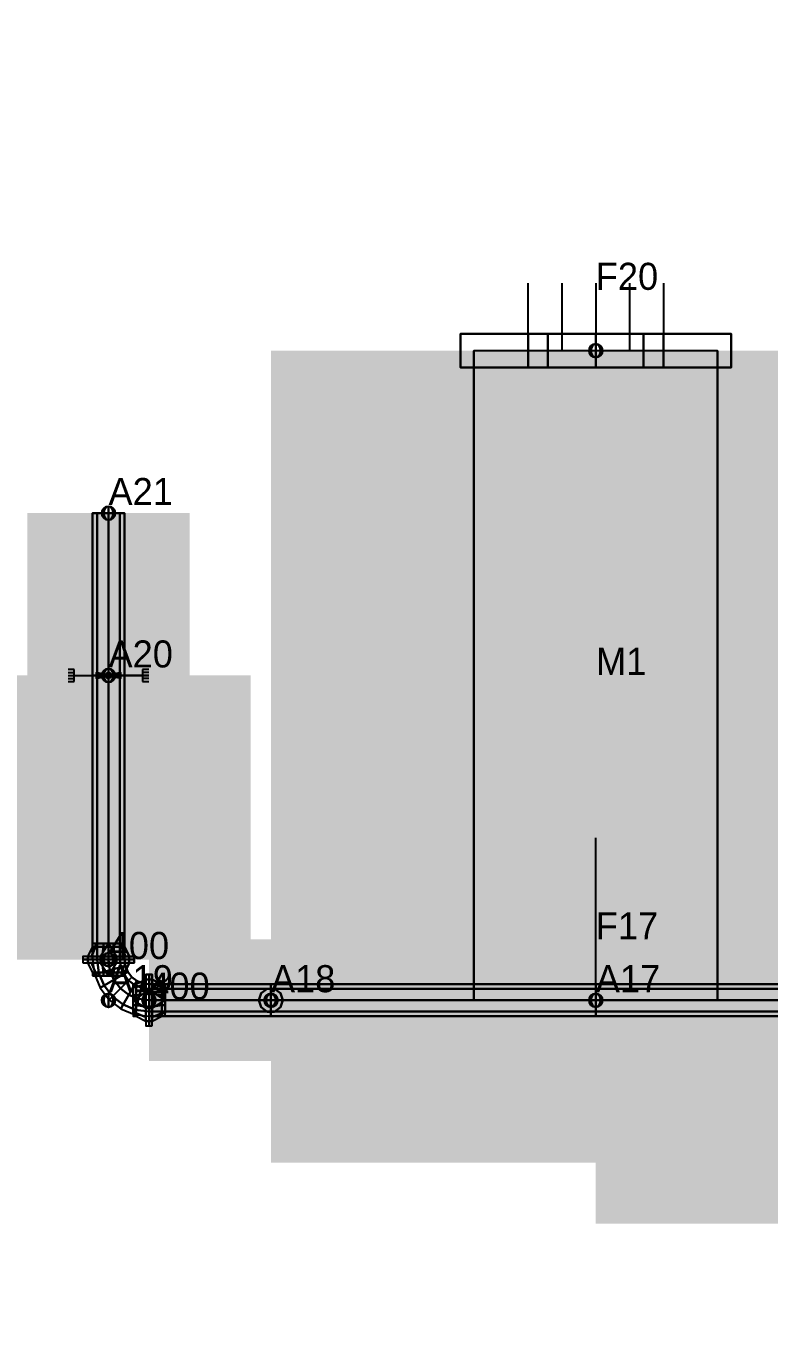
# Model space of a CAD drawing. Extents: x -1614 to 297846, y -601 to 211160.
# Drawn here: x 455 to 1849, y 7620 to 10058 of the extents above; entities that cross this region are included whole.
import ezdxf

# ---------------------------------------------------------------- set-up
doc = ezdxf.new("R2010")
doc.units = 0
doc.layers.get('0').update_dxf_attribs({"linetype": 'CONTINUOUS'})
for name, color, linetype in [('3D-MODEL', 1, 'CONTINUOUS'), ('ANCHOR', 12, 'CONTINUOUS'), ('BEND', 5, 'CONTINUOUS'), ('FLANGE', 11, 'CONTINUOUS'), ('FLATT', 11, 'CONTINUOUS'), ('FRAME', 1, 'CONTINUOUS'), ('FRMATT', 1, 'CONTINUOUS'), ('POINT', 5, 'CONTINUOUS'), ('PTATT', 7, 'CONTINUOUS'), ('RUN', 5, 'CONTINUOUS'), ('SUPPORT', 1, 'CONTINUOUS')]:
    doc.layers.add(name, color=color, linetype=linetype)

# ---------------------------------------------------------------- blocks, each defined once
blk = doc.blocks.new('RUN')
at = {"const_width": 1}
blk.add_lwpolyline([(0, 0), (1, 0)], dxfattribs=at)
at = {"flags": 9}
for tag, p in [('SCH', (0.349303, 0.165755)), ('MAT', (0.349303, 0.182422)), ('NOM', (0.349303, 0.149088))]:
    blk.add_attdef(tag, p, '', height=0.01, dxfattribs=at)
blk = doc.blocks.new('3DRUN')
at = {"color": 0, "linetype": 'CONTINUOUS'}
for points in [[(1, 0.353553, -0.353553), (1, 0.5), (0, 0.5), (0, 0.353553, -0.353553)], [(1, 0.5), (1, 0.353553, 0.353553), (0, 0.353553, 0.353553), (0, 0.5)], [(1, 0, -0.5), (1, 0.353553, -0.353553), (0, 0.353553, -0.353553), (0, 0, -0.5)], [(1, 0.353553, 0.353553), (1, 0, 0.5), (0, 0, 0.5), (0, 0.353553, 0.353553)], [(1, -0.353553, -0.353553), (1, 0, -0.5), (0, 0, -0.5), (0, -0.353553, -0.353553)], [(1, 0, 0.5), (1, -0.353553, 0.353553), (0, -0.353553, 0.353553), (0, 0, 0.5)], [(1, -0.353553, 0.353553), (1, -0.5), (0, -0.5), (0, -0.353553, 0.353553)], [(1, -0.5), (1, -0.353553, -0.353553), (0, -0.353553, -0.353553), (0, -0.5)]]:
    blk.add_3dface(points, dxfattribs=at)
blk = doc.blocks.new('POINT')
at = {"color": 0, "linetype": 'BYBLOCK'}
blk.add_circle((0, 0), 0.5, dxfattribs=at)
at = {"color": 0, "linetype": 'BYBLOCK', "extrusion": (1e-16, 0, -1)}
blk.add_circle((0, 0), 0.5, dxfattribs=at)
at = {"color": 0, "linetype": 'BYBLOCK', "extrusion": (0.707107, 0, 0.707107)}
blk.add_circle((0, 0), 0.5, dxfattribs=at)
at = {"color": 0, "linetype": 'BYBLOCK', "extrusion": (0.707107, 0, -0.707107)}
blk.add_circle((0, 0), 0.5, dxfattribs=at)
at = {"color": 0, "linetype": 'BYBLOCK', "extrusion": (-0.707107, 0, -0.707107)}
blk.add_circle((0, 0), 0.5, dxfattribs=at)
at = {"color": 0, "linetype": 'BYBLOCK', "extrusion": (-0.707107, 0, 0.707107)}
blk.add_circle((0, 0), 0.5, dxfattribs=at)
at = {"color": 0, "linetype": 'BYBLOCK', "extrusion": (1, 0, 1e-16)}
blk.add_circle((0, 0), 0.5, dxfattribs=at)
at = {"color": 0, "linetype": 'BYBLOCK', "extrusion": (-1, 0, -2e-16)}
blk.add_circle((0, 0), 0.5, dxfattribs=at)
blk = doc.blocks.new('3DTIE')
blk.add_line((0, 0), (1, 0))
blk = doc.blocks.new('TIE')
blk.add_line((0, 0), (1, 0))
at = {"flags": 9}
for tag, p in [('TYP', (0.511214, 0.211594)), ('SID', (0.511214, 0.228261)), ('GFO', (0.511214, 0.178261)), ('GBK', (0.511214, 0.161594)), ('RAT', (0.511214, 0.194928)), ('FCF', (0.511214, 0.144928))]:
    blk.add_attdef(tag, p, '', height=0.01, dxfattribs=at)
blk = doc.blocks.new('3DDAMPER')
for p, q in [((-0.15, 0.85), (-0.15, 1)), ((-0.075, 1), (-0.075, 0.85)), ((0, 1), (0, 0.85)), ((0.075, 1), (0.075, 0.85)), ((0.15, 1), (0.15, 0.85)), ((0.15, 0.85), (-0.15, 0.85)), ((0, 0.7), (0, 0.85)), ((0, 0), (0, 0.25))]:
    blk.add_line(p, q)
for points in [[(-0.120847, 0.7, 0.0878), (-0.149375, 0.7), (-0.149375, 0.4), (-0.120847, 0.4, 0.0878)], [(-0.149375, 0.7), (-0.120847, 0.7, -0.0878), (-0.120847, 0.4, -0.0878), (-0.149375, 0.4)], [(-0.120847, 0.7, -0.0878), (-0.046159, 0.7, -0.142064), (-0.046159, 0.4, -0.142064), (-0.120847, 0.4, -0.0878)], [(-0.046159, 0.7, 0.142064), (-0.120847, 0.7, 0.0878), (-0.120847, 0.4, 0.0878), (-0.046159, 0.4, 0.142064)], [(-0.046159, 0.7, -0.142064), (0.046159, 0.7, -0.142064), (0.046159, 0.4, -0.142064), (-0.046159, 0.4, -0.142064)], [(0.046159, 0.7, 0.142064), (-0.046159, 0.7, 0.142064), (-0.046159, 0.4, 0.142064), (0.046159, 0.4, 0.142064)], [(0.046159, 0.7, -0.142064), (0.120847, 0.7, -0.0878), (0.120847, 0.4, -0.0878), (0.046159, 0.4, -0.142064)], [(0.120847, 0.7, 0.0878), (0.046159, 0.7, 0.142064), (0.046159, 0.4, 0.142064), (0.120847, 0.4, 0.0878)], [(0.149375, 0.7), (0.120847, 0.7, 0.0878), (0.120847, 0.4, 0.0878), (0.149375, 0.4)], [(0.120847, 0.7, -0.0878), (0.149375, 0.7), (0.149375, 0.4), (0.120847, 0.4, -0.0878)], [(-0.060676, 0.25, 0.044084), (-0.075, 0.25), (-0.075, 0.4), (-0.060676, 0.4, 0.044084)], [(-0.075, 0.25), (-0.060676, 0.25, -0.044084), (-0.060676, 0.4, -0.044084), (-0.075, 0.4)], [(-0.060676, 0.25, -0.044084), (-0.023176, 0.25, -0.071329), (-0.023176, 0.4, -0.071329), (-0.060676, 0.4, -0.044084)], [(-0.023176, 0.25, 0.071329), (-0.060676, 0.25, 0.044084), (-0.060676, 0.4, 0.044084), (-0.023176, 0.4, 0.071329)], [(-0.023176, 0.25, -0.071329), (0.023176, 0.25, -0.071329), (0.023176, 0.4, -0.071329), (-0.023176, 0.4, -0.071329)], [(0.023176, 0.25, 0.071329), (-0.023176, 0.25, 0.071329), (-0.023176, 0.4, 0.071329), (0.023176, 0.4, 0.071329)], [(0.023176, 0.25, -0.071329), (0.060676, 0.25, -0.044084), (0.060676, 0.4, -0.044084), (0.023176, 0.4, -0.071329)], [(0.060676, 0.25, 0.044084), (0.023176, 0.25, 0.071329), (0.023176, 0.4, 0.071329), (0.060676, 0.4, 0.044084)], [(0.075, 0.25), (0.060676, 0.25, 0.044084), (0.060676, 0.4, 0.044084), (0.075, 0.4)], [(0.060676, 0.25, -0.044084), (0.075, 0.25), (0.075, 0.4), (0.060676, 0.4, -0.044084)]]:
    blk.add_3dface(points)
blk = doc.blocks.new('DAMPER')
for p, q in [((-0.15, 0.85), (-0.15, 1)), ((-0.075, 1), (-0.075, 0.85)), ((0, 1), (0, 0.85)), ((0.075, 1), (0.075, 0.85)), ((0.15, 1), (0.15, 0.85)), ((0.15, 0.85), (-0.15, 0.85)), ((0, 0.7), (0, 0.85)), ((-0.15, 0.7), (-0.15, 0.15)), ((0.15, 0.7), (-0.15, 0.7)), ((0.15, 0.15), (0.15, 0.7)), ((-0.15, 0.4), (0, 0.4)), ((0, 0.4), (0.15, 0.4)), ((0, 0), (0, 0.4))]:
    blk.add_line(p, q)
at = {"flags": 9}
for tag, p in [('TYP', (-0.00014, 1.084783)), ('SID', (-0.00014, 1.101449)), ('STF', (-0.00014, 1.068116)), ('DIR', (-0.00014, 1.051449))]:
    blk.add_attdef(tag, p, '', height=0.01, dxfattribs=at)
blk = doc.blocks.new('FLANGE')
for p, q in [((0.4, -0.5), (0.4, 0.5)), ((0.6, 0.5), (0.6, -0.5)), ((0, 0), (0.4, 0.25)), ((0, 0), (0.4, -0.25)), ((0.4, 0), (0.6, 0)), ((0.6, 0.25), (1, 0)), ((1, 0), (0.6, -0.25))]:
    blk.add_line(p, q)
at = {"flags": 9}
for tag, p in [('WGT', (0.493086, 0.536473)), ('RAT', (0.493086, 0.55314))]:
    blk.add_attdef(tag, p, '', height=0.01, dxfattribs=at)
blk = doc.blocks.new('3DFLNG2')
at = {"linetype": 'CONTINUOUS'}
mesh = blk.add_polymesh((2, 10), dxfattribs=dict(at, n_close=True))
for k, corner in enumerate([(0, 0.5), (0, 0.404508, 0.293893), (0, 0.154508, 0.475528), (0, -0.154508, 0.475528), (0, -0.404508, 0.293893), (0, -0.5), (0, -0.404508, -0.293893), (0, -0.154508, -0.475528), (0, 0.154508, -0.475528), (0, 0.404508, -0.293893), (0.1, 0.5), (0.1, 0.404508, 0.293893), (0.1, 0.154508, 0.475528), (0.1, -0.154508, 0.475528), (0.1, -0.404508, 0.293893), (0.1, -0.5), (0.1, -0.404508, -0.293893), (0.1, -0.154508, -0.475528), (0.1, 0.154508, -0.475528), (0.1, 0.404508, -0.293893)]):
    mesh.set_mesh_vertex(divmod(k, 10), corner)
mesh = blk.add_polymesh((2, 10), dxfattribs=dict(at, n_close=True))
for k, corner in enumerate([(0.1, 0.5), (0.1, 0.404508, 0.293893), (0.1, 0.154508, 0.475528), (0.1, -0.154508, 0.475528), (0.1, -0.404508, 0.293893), (0.1, -0.5), (0.1, -0.404508, -0.293893), (0.1, -0.154508, -0.475528), (0.1, 0.154508, -0.475528), (0.1, 0.404508, -0.293893), (0.4, 0.65), (0.4, 0.525861, 0.38206), (0.4, 0.200861, 0.618187), (0.4, -0.200861, 0.618187), (0.4, -0.525861, 0.38206), (0.4, -0.65), (0.4, -0.525861, -0.38206), (0.4, -0.200861, -0.618187), (0.4, 0.200861, -0.618187), (0.4, 0.525861, -0.38206)]):
    mesh.set_mesh_vertex(divmod(k, 10), corner)
mesh = blk.add_polymesh((2, 10), dxfattribs=dict(at, n_close=True))
for k, corner in enumerate([(0.4, 0.8), (0.4, 0.647214, 0.470228), (0.4, 0.247214, 0.760845), (0.4, -0.247214, 0.760845), (0.4, -0.647214, 0.470228), (0.4, -0.8), (0.4, -0.647214, -0.470228), (0.4, -0.247214, -0.760845), (0.4, 0.247214, -0.760845), (0.4, 0.647214, -0.470228), (0.5, 0.8), (0.5, 0.647214, 0.470228), (0.5, 0.247214, 0.760845), (0.5, -0.247214, 0.760845), (0.5, -0.647214, 0.470228), (0.5, -0.8), (0.5, -0.647214, -0.470228), (0.5, -0.247214, -0.760845), (0.5, 0.247214, -0.760845), (0.5, 0.647214, -0.470228)]):
    mesh.set_mesh_vertex(divmod(k, 10), corner)
mesh = blk.add_polymesh((2, 10), dxfattribs=dict(at, n_close=True))
for k, corner in enumerate([(0.5, 0.8), (0.5, 0.647214, 0.470228), (0.5, 0.247214, 0.760845), (0.5, -0.247214, 0.760845), (0.5, -0.647214, 0.470228), (0.5, -0.8), (0.5, -0.647214, -0.470228), (0.5, -0.247214, -0.760845), (0.5, 0.247214, -0.760845), (0.5, 0.647214, -0.470228), (0.6, 0.8), (0.6, 0.647214, 0.470228), (0.6, 0.247214, 0.760845), (0.6, -0.247214, 0.760845), (0.6, -0.647214, 0.470228), (0.6, -0.8), (0.6, -0.647214, -0.470228), (0.6, -0.247214, -0.760845), (0.6, 0.247214, -0.760845), (0.6, 0.647214, -0.470228)]):
    mesh.set_mesh_vertex(divmod(k, 10), corner)
mesh = blk.add_polymesh((2, 10), dxfattribs=dict(at, n_close=True))
for k, corner in enumerate([(0.6, 0.65), (0.6, 0.525861, 0.38206), (0.6, 0.200861, 0.618187), (0.6, -0.200861, 0.618187), (0.6, -0.525861, 0.38206), (0.6, -0.65), (0.6, -0.525861, -0.38206), (0.6, -0.200861, -0.618187), (0.6, 0.200861, -0.618187), (0.6, 0.525861, -0.38206), (0.9, 0.5), (0.9, 0.404508, 0.293893), (0.9, 0.154508, 0.475528), (0.9, -0.154508, 0.475528), (0.9, -0.404508, 0.293893), (0.9, -0.5), (0.9, -0.404508, -0.293893), (0.9, -0.154508, -0.475528), (0.9, 0.154508, -0.475528), (0.9, 0.404508, -0.293893)]):
    mesh.set_mesh_vertex(divmod(k, 10), corner)
mesh = blk.add_polymesh((2, 10), dxfattribs=dict(at, n_close=True))
for k, corner in enumerate([(0.9, 0.5), (0.9, 0.404508, 0.293893), (0.9, 0.154508, 0.475528), (0.9, -0.154508, 0.475528), (0.9, -0.404508, 0.293893), (0.9, -0.5), (0.9, -0.404508, -0.293893), (0.9, -0.154508, -0.475528), (0.9, 0.154508, -0.475528), (0.9, 0.404508, -0.293893), (1, 0.5), (1, 0.404508, 0.293893), (1, 0.154508, 0.475528), (1, -0.154508, 0.475528), (1, -0.404508, 0.293893), (1, -0.5), (1, -0.404508, -0.293893), (1, -0.154508, -0.475528), (1, 0.154508, -0.475528), (1, 0.404508, -0.293893)]):
    mesh.set_mesh_vertex(divmod(k, 10), corner)
blk = doc.blocks.new('BEND')
at = {"color": 0, "linetype": 'BYBLOCK', "extrusion": (1e-16, 0, -1)}
blk.add_circle((0, 0), 0.5, dxfattribs=at)
at = {"color": 0, "linetype": 'BYBLOCK'}
blk.add_circle((0, 0), 0.5, dxfattribs=at)
at = {"color": 0, "linetype": 'BYBLOCK', "extrusion": (-0.707107, 0, 0.707107)}
blk.add_circle((0, 0), 0.5, dxfattribs=at)
at = {"color": 0, "linetype": 'BYBLOCK', "extrusion": (-0.707107, 0, -0.707107)}
blk.add_circle((0, 0), 0.5, dxfattribs=at)
at = {"color": 0, "linetype": 'BYBLOCK', "extrusion": (0.707107, 0, -0.707107)}
blk.add_circle((0, 0), 0.5, dxfattribs=at)
at = {"color": 0, "linetype": 'BYBLOCK', "extrusion": (0.707107, 0, 0.707107)}
blk.add_circle((0, 0), 0.5, dxfattribs=at)
at = {"color": 0, "linetype": 'BYBLOCK', "extrusion": (-1, 0, -2e-16)}
blk.add_circle((0, 0), 0.5, dxfattribs=at)
at = {"color": 0, "linetype": 'BYBLOCK', "extrusion": (1, 0, 1e-16)}
blk.add_circle((0, 0), 0.5, dxfattribs=at)
at = {"flags": 9}
for tag, p in [('SCH', (0.013631, 0.044686)), ('MAT', (0.013631, 0.028019)), ('NOM', (0.013631, 0.011353)), ('RAD', (0.013631, -0.005314))]:
    blk.add_attdef(tag, p, '', height=0.01, dxfattribs=at)
blk = doc.blocks.new('3DGUIDE')
at = {"extrusion": (-1, 0, 0)}
for p, q in [((0, 0.5, 0.075), (0, 0.425, 0.075)), ((0, 0.5, 0.0375), (0, 0.425, 0.0375)), ((0, 0.5), (0, 0.425)), ((0, 0.5, -0.0375), (0, 0.425, -0.0375)), ((0, 0.425, -0.075), (0, 0.5, -0.075)), ((0, 0.5), (0, 0.15)), ((0, 0.425, 0.075), (0, 0.425, -0.075)), ((0, -0.5), (0, -0.15)), ((0, -0.425, -0.075), (0, -0.425, 0.075)), ((0, -0.5, -0.075), (0, -0.425, -0.075)), ((0, -0.5, -0.0375), (0, -0.425, -0.0375)), ((0, -0.5), (0, -0.425)), ((0, -0.5, 0.0375), (0, -0.425, 0.0375)), ((0, -0.425, 0.075), (0, -0.5, 0.075))]:
    blk.add_line(p, q, dxfattribs=at)
at = {"extrusion": (0, -1, 0)}
for p, q in [((0.075, 0, 0.425), (-0.075, 0, 0.425)), ((-0.075, 0, 0.425), (-0.075, 0, 0.5)), ((-0.075, 0, -0.425), (0.075, 0, -0.425)), ((-0.075, 0, -0.5), (-0.075, 0, -0.425)), ((-0.0375, 0, 0.5), (-0.0375, 0, 0.425)), ((-0.0375, 0, -0.5), (-0.0375, 0, -0.425)), ((0, 0, 0.5), (0, 0, 0.425)), ((0, 0, -0.5), (0, 0, -0.425)), ((0, 0, 0.5), (0, 0, 0.15)), ((0, 0, -0.15), (0, 0, -0.5)), ((0.0375, 0, 0.5), (0.0375, 0, 0.425)), ((0.0375, 0, -0.5), (0.0375, 0, -0.425)), ((0.075, 0, 0.5), (0.075, 0, 0.425)), ((0.075, 0, -0.425), (0.075, 0, -0.5))]:
    blk.add_line(p, q, dxfattribs=at)
for centre, radius in [((-0.000052, 0.000039), 0.000011), ((0.000047, -0.000037), 0.000008)]:
    blk.add_circle(centre, radius, dxfattribs=at)
mesh = blk.add_polymesh((2, 10), dxfattribs=dict(n_close=True))
for k, corner in enumerate([(-0.000041, 0, 0.000039), (-0.000043, 0, 0.000045), (-0.000048, 0, 0.000049), (-0.000055, 0, 0.000049), (-0.00006, 0, 0.000045), (-0.000063, 0, 0.000039), (-0.00006, 0, 0.000033), (-0.000055, 0, 0.000029), (-0.000048, 0, 0.000029), (-0.000043, 0, 0.000033), (0.03737, 0.15), (0.030233, 0.15, 0.021966), (0.011548, 0.15, 0.035541), (-0.011548, 0.15, 0.035541), (-0.030233, 0.15, 0.021966), (-0.03737, 0.15), (-0.030233, 0.15, -0.021966), (-0.011548, 0.15, -0.035541), (0.011548, 0.15, -0.035541), (0.030233, 0.15, -0.021966)]):
    mesh.set_mesh_vertex(divmod(k, 10), corner)
mesh = blk.add_polymesh((2, 10), dxfattribs=dict(n_close=True))
for k, corner in enumerate([(0.000055, 0, -0.000037), (0.000054, 0, -0.000032), (0.00005, 0, -0.000029), (0.000045, 0, -0.000029), (0.000041, 0, -0.000032), (0.000039, 0, -0.000037), (0.000041, 0, -0.000042), (0.000045, 0, -0.000045), (0.00005, 0, -0.000045), (0.000054, 0, -0.000042), (0.03737, -0.15), (0.030233, -0.15, 0.021966), (0.011548, -0.15, 0.035541), (-0.011548, -0.15, 0.035541), (-0.030233, -0.15, 0.021966), (-0.03737, -0.15), (-0.030233, -0.15, -0.021966), (-0.011548, -0.15, -0.035541), (0.011548, -0.15, -0.035541), (0.030233, -0.15, -0.021966)]):
    mesh.set_mesh_vertex(divmod(k, 10), corner)
mesh = blk.add_polymesh((2, 10), dxfattribs=dict(n_close=True))
for k, corner in enumerate([(0.000158, 0.000111), (0.00015, 0.000135), (0.00013, 0.000149), (0.000106, 0.000149), (0.000086, 0.000135), (0.000078, 0.000111), (0.000086, 0.000088), (0.000106, 0.000073), (0.00013, 0.000073), (0.00015, 0.000088), (0.036499, 0, 0.15), (0.029528, 0.021453, 0.15), (0.011279, 0.034712, 0.15), (-0.011279, 0.034712, 0.15), (-0.029528, 0.021453, 0.15), (-0.036499, 0, 0.15), (-0.029528, -0.021453, 0.15), (-0.011279, -0.034712, 0.15), (0.011279, -0.034712, 0.15), (0.029528, -0.021453, 0.15)]):
    mesh.set_mesh_vertex(divmod(k, 10), corner)
mesh = blk.add_polymesh((2, 10), dxfattribs=dict(n_close=True))
for k, corner in enumerate([(-0.000024, -0.000057), (-0.00003, -0.00004), (-0.000045, -0.000029), (-0.000063, -0.000029), (-0.000078, -0.00004), (-0.000084, -0.000057), (-0.000078, -0.000075), (-0.000063, -0.000086), (-0.000045, -0.000086), (-0.00003, -0.000075), (0.036499, 0, -0.15), (0.029528, 0.021453, -0.15), (0.011279, 0.034712, -0.15), (-0.011279, 0.034712, -0.15), (-0.029528, 0.021453, -0.15), (-0.036499, 0, -0.15), (-0.029528, -0.021453, -0.15), (-0.011279, -0.034712, -0.15), (0.011279, -0.034712, -0.15), (0.029528, -0.021453, -0.15)]):
    mesh.set_mesh_vertex(divmod(k, 10), corner)
blk = doc.blocks.new('GUIDE')
at = {"extrusion": (-1, 0, 0)}
for p, q in [((0, 0.5, 0.075), (0, 0.425, 0.075)), ((0, 0.5, 0.0375), (0, 0.425, 0.0375)), ((0, 0.5), (0, 0.425)), ((0, 0.5, -0.0375), (0, 0.425, -0.0375)), ((0, 0.425, -0.075), (0, 0.5, -0.075)), ((0, 0.425, 0.075), (0, 0.425, -0.075)), ((0, -0.425, -0.075), (0, -0.425, 0.075)), ((0, -0.5, -0.075), (0, -0.425, -0.075)), ((0, -0.5, -0.0375), (0, -0.425, -0.0375)), ((0, -0.5), (0, -0.425)), ((0, -0.5, 0.0375), (0, -0.425, 0.0375)), ((0, -0.425, 0.075), (0, -0.5, 0.075))]:
    blk.add_line(p, q, dxfattribs=at)
at = {"extrusion": (0, -1, 0)}
for p, q in [((0.075, 0, 0.425), (-0.075, 0, 0.425)), ((-0.075, 0, 0.425), (-0.075, 0, 0.5)), ((-0.075, 0, -0.425), (0.075, 0, -0.425)), ((-0.075, 0, -0.5), (-0.075, 0, -0.425)), ((-0.0375, 0, 0.5), (-0.0375, 0, 0.425)), ((-0.0375, 0, -0.5), (-0.0375, 0, -0.425)), ((0, 0, 0.5), (0, 0, 0.425)), ((0, 0, -0.5), (0, 0, -0.425)), ((0.0375, 0, 0.5), (0.0375, 0, 0.425)), ((0.0375, 0, -0.5), (0.0375, 0, -0.425)), ((0.075, 0, 0.5), (0.075, 0, 0.425)), ((0.075, 0, -0.425), (0.075, 0, -0.5))]:
    blk.add_line(p, q, dxfattribs=at)
at = {"extrusion": (-1, 0, 0)}
for points in [[(-0.5, 0), (-0.15, 0), (-0.15, -0.0375), (0, 0), (-0.15, 0.0375), (-0.15, 0)], [(0.5, 0), (0.15, 0), (0.15, 0.0375), (0, 0), (0.15, -0.0375), (0.15, 0)]]:
    blk.add_lwpolyline(points, dxfattribs=at)
at = {"extrusion": (0, -1, 0)}
for points in [[(0, 0.5), (0, 0.15), (-0.0375, 0.15), (0, 0), (0.0375, 0.15), (0, 0.15)], [(0, -0.5), (0, -0.15), (0.0375, -0.15), (0, 0), (-0.0375, -0.15), (0, -0.15)]]:
    blk.add_lwpolyline(points, dxfattribs=at)
at = {"flags": 9}
for tag, p in [('TYP', (0.002347, -0.579469)), ('SID', (0.002347, -0.562802)), ('GUP', (0.002347, -0.596135)), ('GDN', (0.002347, -0.612802)), ('GLF', (0.002347, -0.629469)), ('GRI', (0.002347, -0.646135)), ('STF', (0.002347, -0.662802)), ('FCF', (0.002347, -0.679469))]:
    blk.add_attdef(tag, p, '', height=0.01, dxfattribs=at)
blk = doc.blocks.new('FRAME')
at = {"const_width": 1}
blk.add_lwpolyline([(0, 0), (1, 0)], dxfattribs=at)
at = {"flags": 9}
for tag, p in [('XID', (0.5, 1)), ('MAT', (0.5, 0.983333))]:
    blk.add_attdef(tag, p, '', height=0.01, dxfattribs=at)
blk = doc.blocks.new('3DANCHOR')
at = {"extrusion": (-1, 0, 0)}
for p, q in [((-0.125, 1, -1), (-0.125, 1, 1)), ((-0.125, -1, -1), (-0.125, 1, -1)), ((-0.125, 1, 1), (-0.125, -1, 1)), ((0.125, 1, -1), (0.125, 1, 1)), ((0.125, -1, -1), (0.125, 1, -1)), ((0.125, 1, 1), (0.125, -1, 1)), ((-0.125, -1, 1), (-0.125, -1, -1)), ((0.125, -1, 1), (0.125, -1, -1))]:
    blk.add_line(p, q, dxfattribs=at)
for points in [[(-0.125, 1), (-0.125, 1, -1), (0.125, 1, -1), (0.125, 1)], [(-0.125, 1, -1), (-0.125, 0, -1), (0.125, 0, -1), (0.125, 1, -1)], [(-0.125, 0, 1), (-0.125, 1, 1), (0.125, 1, 1), (0.125, 0, 1)], [(-0.125, 1, 1), (-0.125, 1), (0.125, 1), (0.125, 1, 1)], [(-0.125, 0.353553, 0.353553), (-0.125, 0.5), (0.125, 0.5), (0.125, 0.353553, 0.353553)], [(-0.125, 0.5), (-0.125, 0.353553, -0.353553), (0.125, 0.353553, -0.353553), (0.125, 0.5)], [(-0.125, 0.353553, -0.353553), (-0.125, 0, -0.5), (0.125, 0, -0.5), (0.125, 0.353553, -0.353553)], [(-0.125, 0, 0.5), (-0.125, 0.353553, 0.353553), (0.125, 0.353553, 0.353553), (0.125, 0, 0.5)], [(-0.125, 0, -0.5), (-0.125, -0.353553, -0.353553), (0.125, -0.353553, -0.353553), (0.125, 0, -0.5)], [(-0.125, 0, -1), (-0.125, -1, -1), (0.125, -1, -1), (0.125, 0, -1)], [(-0.125, -0.353553, 0.353553), (-0.125, 0, 0.5), (0.125, 0, 0.5), (0.125, -0.353553, 0.353553)], [(-0.125, -1, 1), (-0.125, 0, 1), (0.125, 0, 1), (0.125, -1, 1)], [(-0.125, -0.5), (-0.125, -0.353553, 0.353553), (0.125, -0.353553, 0.353553), (0.125, -0.5)], [(-0.125, -0.353553, -0.353553), (-0.125, -0.5), (0.125, -0.5), (0.125, -0.353553, -0.353553)], [(-0.125, -1, -1), (-0.125, -1), (0.125, -1), (0.125, -1, -1)], [(-0.125, -1), (-0.125, -1, 1), (0.125, -1, 1), (0.125, -1)]]:
    blk.add_3dface(points)
blk = doc.blocks.new('ANCHOR')
for p, q in [((-0.5, 0.5), (0, 0.5)), ((0, 0.5), (0, -0.5)), ((-0.5, 0.25), (0, 0.25)), ((-0.5, 0), (0, 0)), ((-0.5, -0.25), (0, -0.25)), ((0, -0.5), (-0.5, -0.5))]:
    blk.add_line(p, q)
at = {"flags": 9}
for tag, p in [('YST', (-0.466161, 0.78285)), ('XST', (-0.466161, 0.799517)), ('ZST', (-0.466161, 0.766184)), ('DX3', (-0.369477, 0.799517)), ('DY3', (-0.369477, 0.78285)), ('DZ3', (-0.369477, 0.766184)), ('YSR', (-0.466161, 0.73285)), ('XSR', (-0.466161, 0.749517)), ('ZSR', (-0.466161, 0.716184)), ('DX1', (-0.466161, 0.699517)), ('DY1', (-0.466161, 0.68285)), ('DZ1', (-0.466161, 0.666184)), ('RX3', (-0.369477, 0.749517)), ('RY3', (-0.369477, 0.73285)), ('RZ3', (-0.369477, 0.716184)), ('RX1', (-0.466161, 0.649517)), ('RY1', (-0.466161, 0.63285)), ('RZ1', (-0.466161, 0.616184)), ('DX2', (-0.466161, 0.599517)), ('DY2', (-0.466161, 0.58285)), ('DZ2', (-0.466161, 0.566184)), ('RX2', (-0.466161, 0.549517)), ('RY2', (-0.466161, 0.53285)), ('RZ2', (-0.466161, 0.516184))]:
    blk.add_attdef(tag, p, '', height=0.01, dxfattribs=at)

msp = doc.modelspace()

# ---------------------------------------------------------------- linework, layer by layer
at = {"layer": 'BEND', "const_width": 1}
msp.add_lwpolyline([(609.599975, 8305.799804, 0.414213), (685.799987, 8229.599609, 0.414213)], format="xyb", dxfattribs=at)

# ---------------------------------------------------------------- block references
at = {"layer": '3D-MODEL'}
for name, p, xscale, yscale, zscale, rotation in [('3DANCHOR', (1524, 9448.799804, 2133.599853), 254, 254, 254, 270), ('3DRUN', (609.599975, 8839.200195, 2438.399902), 304.799804, 60.325, 60.325, 90), ('3DRUN', (609.599975, 8305.799804, 2438.399902), 533.40039, 60.325, 60.325, 90), ('3DTIE', (1524, 8229.599609, 2438.399902), 304.799804, 304.800048, 304.800048, 90), ('3DFLNG2', (609.599975, 8275.637695, 2438.399902), 60.324218, 60.325, 60.325, 90), ('3DFLNG2', (715.962463, 8229.599609, 2438.399902), 60.324951, 60.325, 60.325, 180), ('3DRUN', (914.399963, 8229.599609, 2438.399902), 228.599975, 60.325, 60.325, 180), ('3DRUN', (1524, 8229.599609, 2438.399902), 609.600036, 60.325, 60.325, 180), ('3DRUN', (2362.199951, 8229.599609, 2438.399902), 838.199951, 60.325, 60.325, 180)]:
    msp.add_blockref(name, p, dxfattribs=dict(at, xscale=xscale, yscale=yscale, zscale=zscale, rotation=rotation))
at = {"layer": '3D-MODEL', "extrusion": (-1, 0, 0), "xscale": 150.8125, "yscale": 150.8125, "zscale": 150.8125}
msp.add_blockref('3DGUIDE', (-8839.200195, 2438.399902, -609.599975), dxfattribs=at)
at = {"layer": '3D-MODEL', "extrusion": (0, -1, 0), "xscale": 150.8125, "yscale": 150.8125, "zscale": 150.8125}
msp.add_blockref('3DDAMPER', (914.399963, 2438.399902, -8229.599609), dxfattribs=at)
at = {"layer": 'ANCHOR', "xscale": 254, "yscale": 254, "zscale": 254, "rotation": 270}
msp.add_blockref('ANCHOR', (1524, 9448.799804, 2133.599853), dxfattribs=at)
at = {"layer": 'FLANGE'}
for p, xscale, yscale, zscale, rotation in [((609.599975, 8275.637695, 2438.399902), 60.324218, 60.324218, 60.324218, 90), ((715.962463, 8229.599609, 2438.399902), 60.324951, 60.324951, 60.324951, 180)]:
    msp.add_blockref('FLANGE', p, dxfattribs=dict(at, xscale=xscale, yscale=yscale, zscale=zscale, rotation=rotation))
at = {"layer": 'FRAME', "xscale": 1219.200195, "rotation": 90}
msp.add_blockref('FRAME', (1524, 8229.599609, 2133.599853), dxfattribs=at)
at = {"layer": 'POINT', "xscale": 25.399999, "yscale": 25.399999, "zscale": 25.399999}
for name, p in [('POINT', (1524, 9448.799804, 2133.599853)), ('POINT', (609.599975, 9144, 2438.399902)), ('POINT', (609.599975, 8839.200195, 2438.399902)), ('POINT', (609.599975, 8305.799804, 2438.399902)), ('BEND', (609.599975, 8229.599609, 2438.399902)), ('POINT', (685.799987, 8229.599609, 2438.399902)), ('POINT', (914.399963, 8229.599609, 2438.399902)), ('POINT', (1524, 8229.599609, 2438.399902)), ('POINT', (1524, 8229.599609, 2133.599853))]:
    msp.add_blockref(name, p, dxfattribs=at)
at = {"layer": 'RUN'}
for p, xscale, rotation in [((609.599975, 8839.200195, 2438.399902), 304.799804, 90), ((609.599975, 8305.799804, 2438.399902), 533.40039, 90), ((2362.199951, 8229.599609, 2438.399902), 838.199951, 180), ((1524, 8229.599609, 2438.399902), 609.600036, 180), ((914.399963, 8229.599609, 2438.399902), 228.599975, 180)]:
    msp.add_blockref('RUN', p, dxfattribs=dict(at, xscale=xscale, rotation=rotation))
at = {"layer": 'SUPPORT', "extrusion": (-1, 0, 0), "xscale": 150.8125, "yscale": 150.8125, "zscale": 150.8125}
msp.add_blockref('GUIDE', (-8839.200195, 2438.399902, -609.599975), dxfattribs=at)
at = {"layer": 'SUPPORT', "xscale": 304.799804, "yscale": 304.800048, "zscale": 304.800048, "rotation": 90}
msp.add_blockref('TIE', (1524, 8229.599609, 2438.399902), dxfattribs=at)
at = {"layer": 'SUPPORT', "extrusion": (0, -1, 0), "xscale": 150.8125, "yscale": 150.8125, "zscale": 150.8125}
msp.add_blockref('DAMPER', (914.399963, 2438.399902, -8229.599609), dxfattribs=at)

# ---------------------------------------------------------------- texts
at = {"layer": 'FLATT'}
for p in [(610, 8307, 2438.399902), (686.200012, 8230.799804, 2438.399902)]:
    msp.add_text('400', height=50.799999, dxfattribs=at).set_placement(p)
at = {"layer": 'FRMATT'}
msp.add_text('M1', height=50.799999, dxfattribs=at).set_placement((1524.400024, 8840.40039, 2133.599853))
at = {"layer": 'PTATT'}
for s, p in [('F20', (1524, 9563.099609, 2133.599853)), ('A21', (609.599975, 9159.081054, 2438.399902)), ('A20', (609.599975, 8854.28125, 2438.399902)), ('F17', (1524, 8343.899414, 2133.599853)), ('A19', (609.599975, 8244.680664, 2438.399902)), ('A18', (914.399963, 8244.680664, 2438.399902)), ('A17', (1524, 8244.680664, 2438.399902))]:
    msp.add_text(s, height=50.799999, dxfattribs=at).set_placement(p)

# ---------------------------------------------------------------- meshes
at = {"layer": '3D-MODEL'}
mesh = msp.add_polyface(dxfattribs=at)
corners = [(1295.400024, 8229.599609, 2133.599853), (1752.599975, 8229.599609, 2133.599853), (1752.599975, 9448.799804, 2133.599853), (1295.400024, 9448.799804, 2133.599853)]
mesh.append_faces([[corners[k] for k in face] for face in [(0, 1, 2, 3)]])
mesh = msp.add_polyface(dxfattribs=at)
corners = [(1295.400024, 8229.599609, 2209.8125), (1295.400024, 8229.599609, 2057.387207), (1295.400024, 9448.799804, 2057.387207), (1295.400024, 9448.799804, 2209.8125)]
mesh.append_faces([[corners[k] for k in face] for face in [(0, 1, 2, 3)]])
mesh = msp.add_polyface(dxfattribs=at)
corners = [(1752.599975, 8229.599609, 2209.8125), (1752.599975, 8229.599609, 2057.387207), (1752.599975, 9448.799804, 2057.387207), (1752.599975, 9448.799804, 2209.8125)]
mesh.append_faces([[corners[k] for k in face] for face in [(0, 1, 2, 3)]])
mesh = msp.add_polymesh((7, 8), dxfattribs=dict(at, n_close=True))
for k, corner in enumerate([(685.799987, 8199.4375, 2438.399902), (685.799987, 8208.271484, 2417.071777), (685.799987, 8229.599609, 2408.237304), (685.799987, 8250.927734, 2417.071777), (685.799987, 8259.761718, 2438.399902), (685.799987, 8250.927734, 2459.728027), (685.799987, 8229.599609, 2468.5625), (685.799987, 8208.271484, 2459.728027), (658.271301, 8203.061523, 2438.399902), (660.5578, 8211.594726, 2417.071777), (666.077941, 8232.196289, 2408.237304), (671.598083, 8252.797851, 2417.071777), (673.884582, 8261.331054, 2438.399902), (671.598083, 8252.797851, 2459.728027), (666.077941, 8232.196289, 2468.5625), (660.5578, 8211.594726, 2459.728027), (632.618713, 8213.6875, 2438.399902), (637.035888, 8221.33789, 2417.071777), (647.699951, 8239.808593, 2408.237304), (658.364013, 8258.279296, 2417.071777), (662.781189, 8265.929687, 2438.399902), (658.364013, 8258.279296, 2459.728027), (647.699951, 8239.808593, 2468.5625), (637.035888, 8221.33789, 2459.728027), (610.590271, 8230.589843, 2438.399902), (616.837158, 8236.836914, 2417.071777), (631.918396, 8251.917968, 2408.237304), (646.999633, 8266.999023, 2417.071777), (653.24646, 8273.246093, 2438.399902), (646.999633, 8266.999023, 2459.728027), (631.918396, 8251.917968, 2468.5625), (616.837097, 8236.836914, 2459.728027), (593.687255, 8252.618164, 2438.399902), (601.338073, 8257.036132, 2417.071777), (619.808776, 8267.700195, 2408.237304), (638.279418, 8278.364257, 2417.071777), (645.930236, 8282.78125, 2438.399902), (638.279418, 8278.364257, 2459.728027), (619.808776, 8267.700195, 2468.5625), (601.338073, 8257.036132, 2459.728027), (583.061584, 8278.271484, 2438.399902), (591.59497, 8280.557617, 2417.071777), (612.19635, 8286.078125, 2408.237304), (632.797729, 8291.597656, 2417.071777), (641.331054, 8293.884765, 2438.399902), (632.797729, 8291.597656, 2459.728027), (612.19635, 8286.078125, 2468.5625), (591.59497, 8280.557617, 2459.728027), (579.437377, 8305.799804, 2438.399902), (588.271789, 8305.799804, 2417.071777), (609.599853, 8305.799804, 2408.237304), (630.927978, 8305.799804, 2417.071777), (639.76239, 8305.799804, 2438.399902), (630.927978, 8305.799804, 2459.728027), (609.599853, 8305.799804, 2468.5625), (588.271789, 8305.799804, 2459.728027)]):
    mesh.set_mesh_vertex(divmod(k, 8), corner)

doc.saveas('drawing.dxf')
